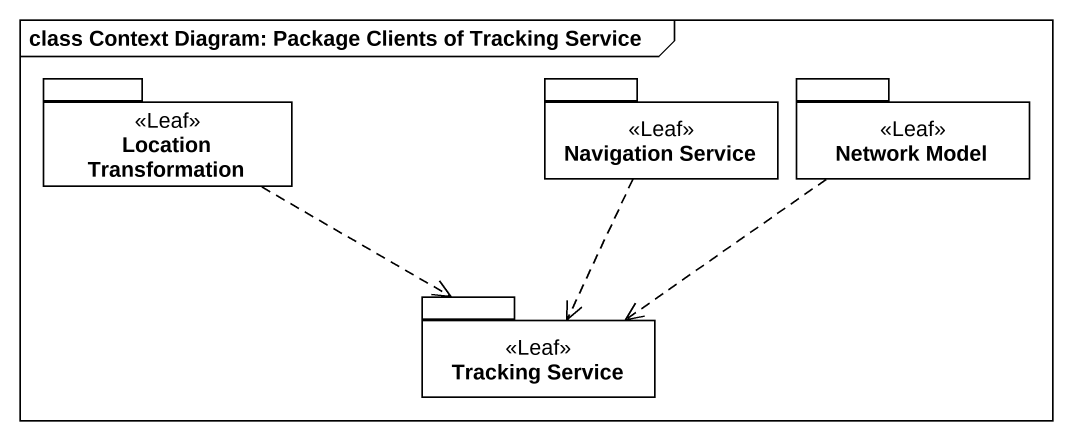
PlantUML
@startuml
mainframe class Context Diagram: Package Clients of Tracking Service
package "Location Transformation" as Location_Transformation <<Leaf>> {
}
package "Navigation Service" as Navigation_Service <<Leaf>> {
}
package "Network Model" as Network_Model <<Leaf>> {
}
package "Tracking Service" as Tracking_Service <<Leaf>> {
}
Location_Transformation .right.> Tracking_Service
Navigation_Service ..> Tracking_Service
Network_Model .left.> Tracking_Service
@enduml
